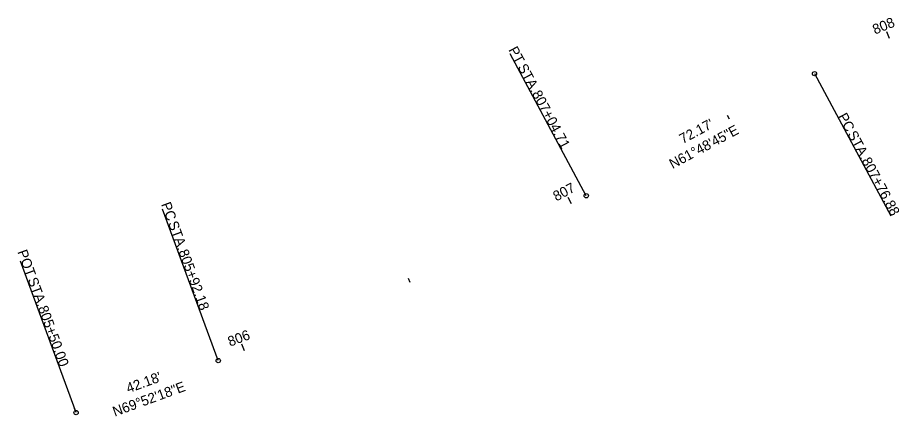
# Model space of a CAD drawing. Extents: x 151665 to 153516, y 329808 to 331516.
# Drawn here: x 152327.2 to 152573, y 330785.9 to 330897.2 of the extents above; entities that cross this region are included whole.
import ezdxf

# ---------------------------------------------------------------- set-up
doc = ezdxf.new("R2010")
doc.units = 0
for name, color, linetype in [('DT_X_Break_Line', 7, 'Continuous'), ('DT_X_Contour_Major', 7, 'Continuous'), ('DT_X_Spot_Elev', 7, 'Continuous'), ('DT_X_Void', 7, 'Continuous')]:
    doc.layers.add(name, color=color, linetype=linetype)

msp = doc.modelspace()

# ---------------------------------------------------------------- linework, layer by layer
at = {"layer": 'DT_X_Spot_Elev'}
for p, q in [((152485.69, 330847.44), (152464.43, 330887.1)), ((152549.3, 330881.53), (152570.55, 330841.86)), ((152383.1, 330801.42), (152367.61, 330843.67)), ((152343.5, 330786.91), (152328.01, 330829.16))]:
    msp.add_line(p, q, dxfattribs=at)
for centre in [(152549.3, 330881.53), (152485.69, 330847.44), (152383.1, 330801.42), (152343.5, 330786.91)]:
    msp.add_circle(centre, 0.6, dxfattribs=at)
at = {"layer": 'DT_X_Void'}
for p, q in [((152570.2, 330891.38), (152569.45, 330893.23)), ((152525.61, 330868.83), (152525.04, 330869.89)), ((152481.53, 330845.23), (152480.6, 330846.99)), ((152436.62, 330823.26), (152436.13, 330824.36)), ((152390.43, 330804.15), (152389.72, 330806.02)), ((152343.5, 330786.91), (152343.08, 330788.03))]:
    msp.add_line(p, q, dxfattribs=at)

# ---------------------------------------------------------------- texts
at = {"layer": 'DT_X_Break_Line'}
for s, rotation, p in [("72.17'", 28.1875, (152512.58, 330861.87)), ("42.18'", 20.1282, (152358.06, 330792.29))]:
    msp.add_text(s, height=2.8, rotation=rotation, dxfattribs=at).set_placement(p)
at = {"layer": 'DT_X_Contour_Major'}
for s, rotation, p in [('N61°48\'45"E', 28.1875, (152509.74, 330854.88)), ('N69°52\'18"E', 20.1282, (152354.28, 330785.75))]:
    msp.add_text(s, height=2.8, rotation=rotation, dxfattribs=at).set_placement(p)
at = {"layer": 'DT_X_Spot_Elev'}
for s, rotation, p in [('PT', 298.1875, (152463.9, 330888.19)), (' STA. ', 298.1875, (152465.98, 330884.3)), ('807+04.71', 298.1875, (152470.45, 330875.96)), ('PC', 298.1875, (152555.72, 330869.63)), (' STA. ', 298.1875, (152557.89, 330865.59)), ('807+76.88', 298.1875, (152562.35, 330857.26)), ('PC', 290.1282, (152367.14, 330845.08)), (' STA. ', 290.1282, (152368.72, 330840.77)), ('POT', 290.1282, (152327.09, 330831.8)), ('805+92.18', 290.1282, (152371.97, 330831.9)), (' STA. ', 290.1282, (152329.57, 330825.04)), ('805+50.00', 290.1282, (152332.82, 330816.17))]:
    msp.add_text(s, height=2.8, rotation=rotation, dxfattribs=at).set_placement(p)
at = {"layer": 'DT_X_Void'}
for s, rotation, p in [('808', 22.2989, (152566.17, 330892.43)), ('807', 27.8505, (152477.34, 330845.84)), ('806', 20.6885, (152386.4, 330805.3))]:
    msp.add_text(s, height=2.8, rotation=rotation, dxfattribs=at).set_placement(p)

doc.saveas('drawing.dxf')
